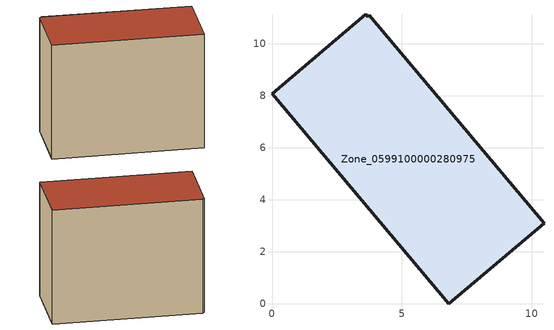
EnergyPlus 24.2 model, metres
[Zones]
Zone_0599100000280975
 floor ground (C_G): 3.73,11.09 10.47,3.1 6.81,0 0,8.08 3.6,11.13 3.68,11.04 z0.21
 wall outside (C_F): 6.81,0 10.47,3.1 3.73,11.09 3.68,11.04 3.6,11.13 0,8.08 6.81,0 z0.21:8.72
 roof outside (C_R): 10.47,3.1 3.73,11.09 3.68,11.04 3.6,11.13 0,8.08 6.81,0 z8.72
[BUILDING]
Pand.0599100000280975: North Axis=0; Terrain=City; Loads Convergence Tolerance Value=0.04; Temperature Convergence Tolerance Value=0.4; Solar Distribution=FullExterior; Maximum Number of Warmup Days=25; Minimum Number of Warmup Days=1
[Site:Location]
Rotterdam.The.Hague.AP_ZH_NLD Design_Conditions: Latitude=51.96; Longitude=4.45; Time Zone=1; Elevation=-4.5
[SITE:GROUNDTEMPERATURE:BUILDINGSURFACE]
18, 18, 18, 18, 18, 18, 18, 18, 18, 18, 18, 18
[MATERIAL] Thermal Absorptance=0.9; Solar Absorptance=0.7; Visible Absorptance=0.7
Name | Roughness | Thickness | Conductivity | Density | Specific Heat
G.TI.1975-1991 | MediumSmooth | 0.15 | 0.288461 | 540 | 1210
F.TI.1975-1991 | Rough | 0.3 | 0.230769 | 1920 | 840
R.TI.1975-1991 | MediumRough | 0.2 | 0.153846 | 1500 | 1000
[CONSTRUCTION]
C_G: G.TI.1975-1991
C_F: F.TI.1975-1991
C_R: R.TI.1975-1991
[ZONE]
Zone_0599100000280975: Type=1; Multiplier=1; Ceiling Height=Autocalculate; Volume=Autocalculate; Floor Area=autocalculate; Part of Total Floor Area=Yes
[ZONEINFILTRATION:DESIGNFLOWRATE]
Infil_Zone_0599100000280975: Zone or ZoneList or Space or SpaceList=Zone_0599100000280975; Schedule=AlwaysOn; Design Flow Rate Calculation Method=Flow/Area; Flow Rate per Floor Area=0.003; Constant Term Coefficient=1; Temperature Term Coefficient=0; Velocity Term Coefficient=0; Velocity Squared Term Coefficient=0
[HVACTEMPLATE:ZONE:IDEALLOADSAIRSYSTEM]
Zone_0599100000280975: Maximum Heating Supply Air Temperature=50; Minimum Cooling Supply Air Temperature=13; Maximum Heating Supply Air Humidity Ratio=0.0156; Minimum Cooling Supply Air Humidity Ratio=0.0077; Heating Limit=NoLimit; Cooling Limit=NoLimit; Dehumidification Control Type=ConstantSensibleHeatRatio; Cooling Sensible Heat Ratio=0.7; Dehumidification Setpoint=60; Humidification Control Type=None; Humidification Setpoint=30; Outdoor Air Method=None; Outdoor Air Flow Rate per Person=0.00944; Outdoor Air Flow Rate per Zone Floor Area=0; Outdoor Air Flow Rate per Zone=0; Demand Controlled Ventilation Type=None; Outdoor Air Economizer Type=NoEconomizer; Heat Recovery Type=None; Sensible Heat Recovery Effectiveness=0.7; Latent Heat Recovery Effectiveness=0.65
[ZONECONTROL:THERMOSTAT]
ThermostatControl_Zone_0599100000280975: Zone or ZoneList=Zone_0599100000280975; Control Type Schedule=DualSetpointControlType; Control 1=Thermostat_Zone_0599100000280975; Temperature Difference Between Cutout And Setpoint=0
[THERMOSTATSETPOINT:DUALSETPOINT]
Thermostat_Zone_0599100000280975: Heating Setpoint Temperature Schedule=HeatingSetpoint_Zone_0599100000280975; Cooling Setpoint Temperature Schedule=CoolingSetpoint_Zone_0599100000280975
[SCHEDULE:COMPACT]
HeatingSetpoint_Zone_0599100000280975: Through: 12/31, For: AllDays, Until: 24:00, 21
CoolingSetpoint_Zone_0599100000280975: Through: 12/31, For: AllDays, Until: 24:00, 24
DualSetpointControlType: Through: 12/31, For: AllDays, Until: 24:00, 4
AlwaysOn: Through: 12/31, For: AllDays, Until: 24:00, 1
